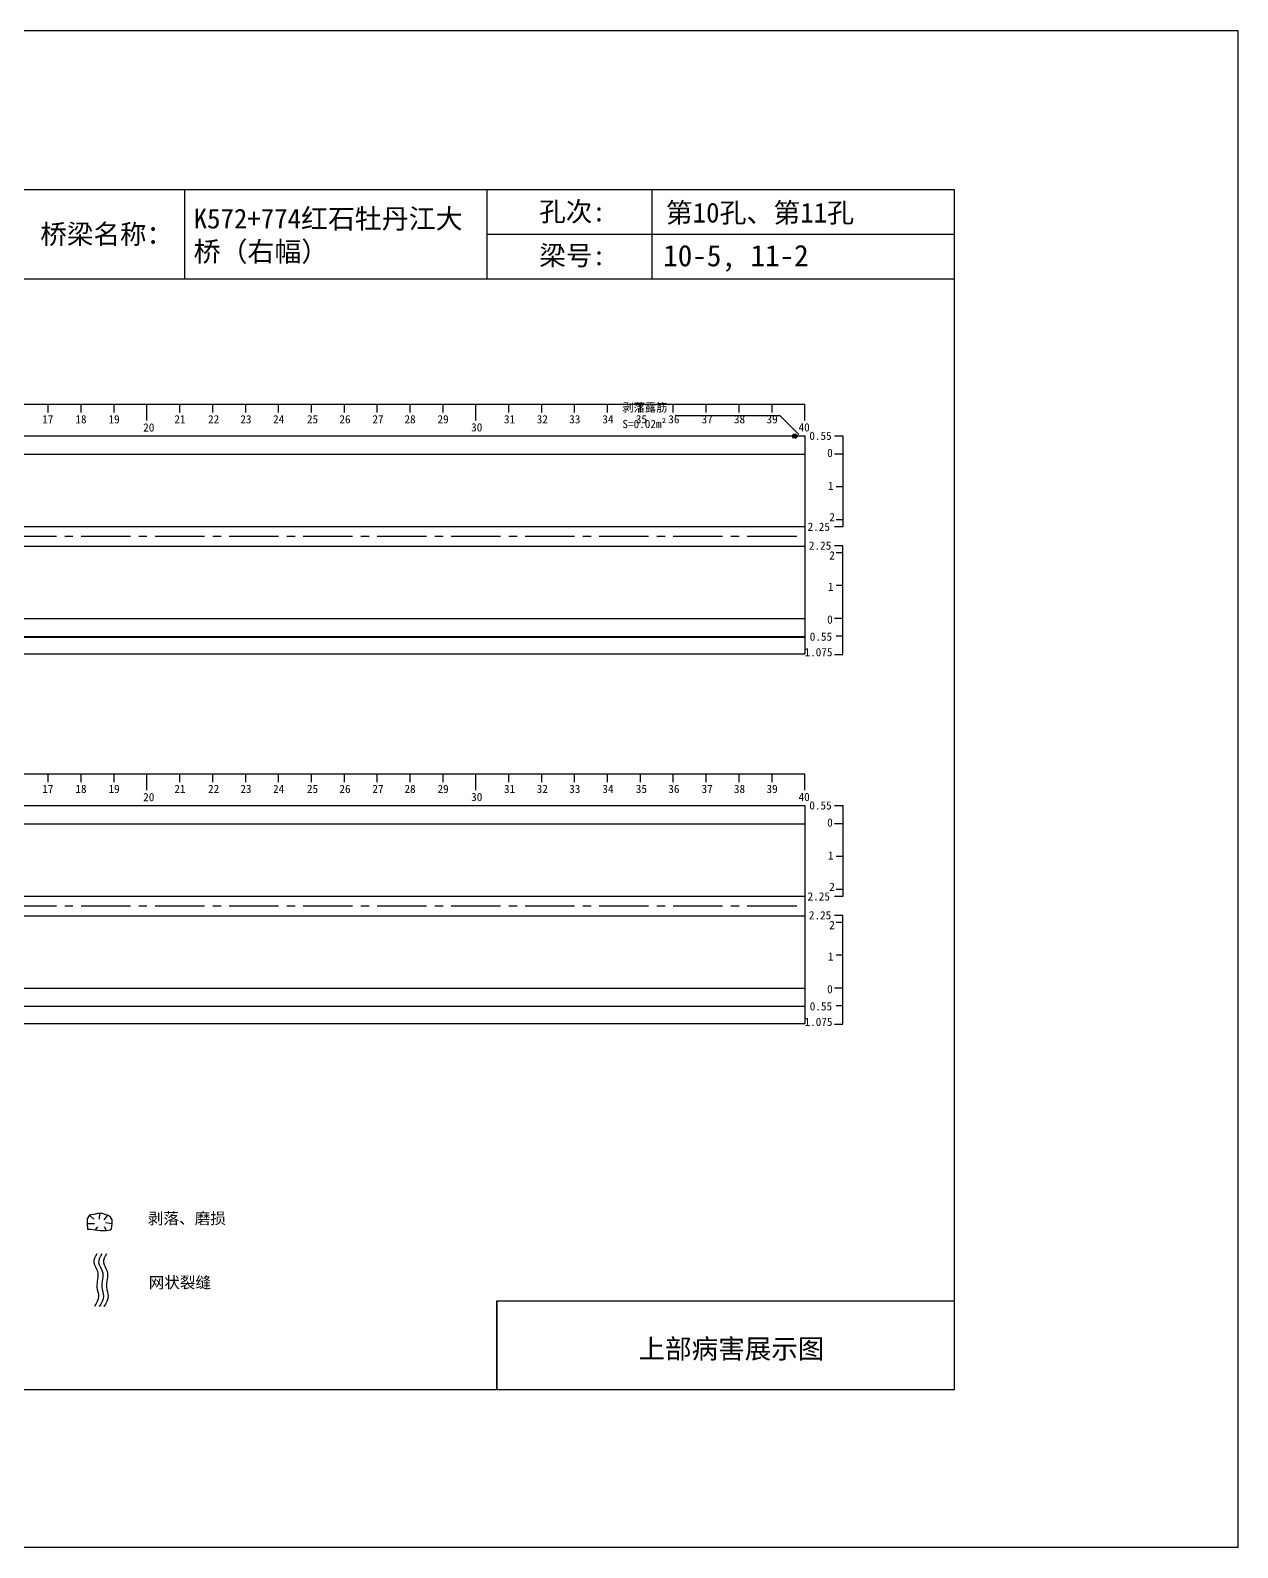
# Model space of a CAD drawing. Header units: millimetres. Extents: x -37 to 615, y -48 to 413.
# Drawn here: x 248.4 to 615.4, y -47.9 to 413.2 of the extents above; entities that cross this region are included whole.
import ezdxf

# ---------------------------------------------------------------- set-up
doc = ezdxf.new("R2010")
doc.units = ezdxf.units.MM
doc.linetypes.add('CENTER2', pattern=[1.125, 0.75, -0.125, 0.125, -0.125])
doc.linetypes.add('DASHED', pattern=[0.75, 0.5, -0.25])
doc.layers.add('图层1', color=7, linetype='Continuous')
doc.layers.add('病害', color=5, linetype='Continuous')
doc.styles.get("Standard").update_dxf_attribs({"font": ''})
doc.styles.add('汉字', font='')
doc.styles.get('Standard').set_extended_font_data('SimSun')
doc.styles.get('汉字').set_extended_font_data('SimSun')

# ---------------------------------------------------------------- blocks, each defined once
blk = doc.blocks.new('adfsd')
at = {"lineweight": -2, "ltscale": 0.5}
for p, q in [((1140.897, -3083.694), (1140.936, -3083.729)), ((1140.983, -3083.682), (1140.981, -3083.729)), ((1141.053, -3083.694), (1141.022, -3083.735)), ((1140.876, -3083.768), (1140.94, -3083.769)), ((1140.948, -3083.824), (1140.969, -3083.796)), ((1141.045, -3083.83), (1141.028, -3083.796)), ((1141.094, -3083.772), (1141.036, -3083.763))]:
    blk.add_line(p, q, dxfattribs=at)
blk.add_lwpolyline([(1141, -3083.682), (1140.967, -3083.682), (1140.934, -3083.69), (1140.897, -3083.694), (1140.876, -3083.727), (1140.876, -3083.768), (1140.88, -3083.818), (1140.905, -3083.818), (1140.991, -3083.83), (1141.045, -3083.83), (1141.078, -3083.822), (1141.09, -3083.814), (1141.094, -3083.772), (1141.094, -3083.735), (1141.078, -3083.707), (1141.053, -3083.694), (1141.033, -3083.69), (1141, -3083.678)], dxfattribs=at)
blk = doc.blocks.new('chi')
at = {"color": 0}
for p, q in [((1147.409, -3079.329), (1147.409, -3078.8)), ((1187.409, -3078.8), (1147.409, -3078.8)), ((1148.409, -3079.041), (1148.409, -3078.8)), ((1149.409, -3079.041), (1149.409, -3078.8)), ((1149.409, -3078.8), (1150.109, -3078.8)), ((1150.409, -3079.041), (1150.409, -3078.8)), ((1151.409, -3079.041), (1151.409, -3078.8)), ((1152.409, -3079.041), (1152.409, -3078.8)), ((1153.409, -3079.041), (1153.409, -3078.8)), ((1154.409, -3079.041), (1154.409, -3078.8)), ((1155.409, -3079.041), (1155.409, -3078.8)), ((1156.409, -3079.041), (1156.409, -3078.8)), ((1157.409, -3079.283), (1157.409, -3078.8)), ((1158.409, -3079.041), (1158.409, -3078.8)), ((1159.409, -3079.041), (1159.409, -3078.8)), ((1160.409, -3079.041), (1160.409, -3078.8)), ((1161.409, -3079.041), (1161.409, -3078.8)), ((1162.409, -3079.041), (1162.409, -3078.8)), ((1163.409, -3079.041), (1163.409, -3078.8)), ((1164.409, -3079.041), (1164.409, -3078.8)), ((1165.409, -3079.041), (1165.409, -3078.8)), ((1166.409, -3079.041), (1166.409, -3078.8)), ((1167.409, -3079.283), (1167.409, -3078.8)), ((1168.409, -3079.041), (1168.409, -3078.8)), ((1169.409, -3079.041), (1169.409, -3078.8)), ((1170.409, -3079.041), (1170.409, -3078.8)), ((1171.409, -3079.041), (1171.409, -3078.8)), ((1172.409, -3079.041), (1172.409, -3078.8)), ((1173.409, -3079.041), (1173.409, -3078.8)), ((1174.409, -3079.041), (1174.409, -3078.8)), ((1175.409, -3079.041), (1175.409, -3078.8)), ((1176.409, -3079.041), (1176.409, -3078.8)), ((1177.409, -3079.283), (1177.409, -3078.8)), ((1178.409, -3079.041), (1178.409, -3078.8)), ((1179.409, -3079.041), (1179.409, -3078.8)), ((1180.409, -3079.041), (1180.409, -3078.8)), ((1181.409, -3079.041), (1181.409, -3078.8)), ((1182.409, -3079.041), (1182.409, -3078.8)), ((1183.409, -3079.041), (1183.409, -3078.8)), ((1184.409, -3079.041), (1184.409, -3078.8)), ((1185.409, -3079.041), (1185.409, -3078.8)), ((1186.409, -3079.041), (1186.409, -3078.8)), ((1187.409, -3079.283), (1187.409, -3078.8))]:
    blk.add_line(p, q, dxfattribs=at)
for s, p in [('1', (1148.339, -3079.368)), ('2', (1149.328, -3079.368)), ('3', (1150.319, -3079.368)), ('4', (1151.329, -3079.368)), ('5', (1152.313, -3079.368)), ('6', (1153.363, -3079.368)), ('7', (1154.37, -3079.368)), ('8', (1155.363, -3079.368)), ('9', (1156.363, -3079.368)), ('11', (1158.242, -3079.368)), ('12', (1159.233, -3079.368)), ('13', (1160.227, -3079.368)), ('14', (1161.252, -3079.368)), ('15', (1162.233, -3079.368)), ('16', (1163.223, -3079.368)), ('17', (1164.224, -3079.368)), ('18', (1165.232, -3079.368)), ('19', (1166.238, -3079.368)), ('21', (1168.24, -3079.368)), ('22', (1169.264, -3079.368)), ('23', (1170.247, -3079.368)), ('24', (1171.24, -3079.368)), ('25', (1172.271, -3079.368)), ('26', (1173.258, -3079.368)), ('27', (1174.261, -3079.368)), ('28', (1175.236, -3079.368)), ('29', (1176.24, -3079.368)), ('31', (1178.261, -3079.368)), ('32', (1179.256, -3079.368)), ('33', (1180.243, -3079.368)), ('34', (1181.251, -3079.368)), ('35', (1182.269, -3079.368)), ('36', (1183.256, -3079.368)), ('37', (1184.269, -3079.368)), ('38', (1185.251, -3079.368)), ('39', (1186.242, -3079.368)), ('0', (1147.349, -3079.623)), ('10', (1157.259, -3079.613)), ('20', (1167.294, -3079.617)), ('30', (1177.262, -3079.613)), ('40', (1187.216, -3079.613))]:
    blk.add_text(s, height=0.25).set_placement(p)
blk = doc.blocks.new('kopp')
at = {"color": 0}
for p, q in [((1188.308, -3078.25), (1188.558, -3078.25)), ((1188.558, -3078.25), (1188.558, -3078.8)), ((1188.558, -3078.8), (1188.308, -3078.8)), ((1188.558, -3078.8), (1188.558, -3079.8)), ((1188.558, -3079.8), (1188.358, -3079.8)), ((1188.558, -3079.8), (1188.558, -3079.8)), ((1188.558, -3079.8), (1188.558, -3080.8)), ((1188.558, -3081.009), (1188.308, -3081.009)), ((1188.558, -3080.8), (1188.358, -3080.8)), ((1188.558, -3080.8), (1188.558, -3081.009)), ((1188.558, -3081.592), (1188.308, -3081.592)), ((1188.558, -3081.8), (1188.558, -3081.592)), ((1188.558, -3081.8), (1188.358, -3081.8)), ((1188.558, -3082.8), (1188.558, -3081.8)), ((1188.558, -3082.8), (1188.358, -3082.8)), ((1188.558, -3083.8), (1188.558, -3082.8)), ((1188.558, -3082.8), (1188.558, -3082.8)), ((1188.558, -3083.8), (1188.308, -3083.8)), ((1188.558, -3084.875), (1188.558, -3083.8)), ((1188.558, -3084.338), (1188.358, -3084.338)), ((1188.308, -3084.888), (1188.558, -3084.888))]:
    blk.add_line(p, q, dxfattribs=at)
for s, p in [('0.55', (1187.543, -3078.37)), ('0', (1188.086, -3078.891)), ('1', (1188.109, -3079.89)), ('2', (1188.15, -3080.842)), ('2.25', (1187.49, -3081.135)), ('2.25', (1187.53, -3081.708)), ('2', (1188.15, -3082.006)), ('1', (1188.109, -3082.959)), ('0', (1188.086, -3083.954)), ('0.55', (1187.556, -3084.474)), ('1.075', (1187.398, -3084.946))]:
    blk.add_text(s, height=0.25).set_placement(p)

msp = doc.modelspace()

# ---------------------------------------------------------------- linework, layer by layer
at = {"color": 0, "linetype": 'ByBlock'}
for p, q in [((0, 364.85), (529.17, 364.85)), ((387.13, 364.85), (387.13, 337.72)), ((437.29, 364.79), (437.29, 337.66)), ((529.17, 364.85), (529.17, 0)), ((136.5, 337.72), (529.17, 337.72)), ((390.12, 0), (390.12, 27.12)), ((390.12, 27.12), (529.17, 27.12)), ((529.17, 0), (0, 0))]:
    msp.add_line(p, q, dxfattribs=at)
at = {"color": 0}
for p, q in [((83.82, 289.93), (483.82, 289.93)), ((483.82, 289.93), (483.82, 223.68)), ((83.82, 262.43), (483.82, 262.43)), ((483.82, 262.43), (483.82, 259.43)), ((83.82, 256.43), (483.82, 256.43)), ((83.82, 234.43), (483.82, 234.43)), ((83.82, 228.93), (483.82, 228.93)), ((83.82, 228.81), (483.82, 228.81)), ((83.82, 223.68), (483.82, 223.68)), ((83.82, 177.59), (483.82, 177.59)), ((483.82, 177.59), (483.82, 111.34)), ((83.82, 172.09), (483.82, 172.09)), ((83.82, 150.09), (483.82, 150.09)), ((483.82, 150.09), (483.82, 147.09)), ((83.82, 144.09), (483.82, 144.09)), ((83.82, 122.09), (483.82, 122.09)), ((83.82, 116.59), (483.82, 116.59)), ((83.82, 111.34), (483.82, 111.34))]:
    msp.add_line(p, q, dxfattribs=at)
at = {"color": 1, "linetype": 'DASHED'}
for p, q in [((480, 290.15), (481.43, 290.15)), ((480, 289.9), (481.43, 289.9)), ((480, 289.65), (481.43, 289.65)), ((480.36, 289.4), (480.36, 290.4)), ((480.72, 289.4), (480.72, 290.4)), ((481.08, 289.4), (481.08, 290.4))]:
    msp.add_line(p, q, dxfattribs=at)
at = {"color": 7}
for p, q in [((480, 289.81), (480.42, 289.8)), ((480.14, 290.29), (480.4, 290.07)), ((480.47, 289.44), (480.61, 289.62)), ((480.7, 290.37), (480.69, 290.07)), ((481.16, 290.29), (480.96, 290.03)), ((481.11, 289.4), (481, 289.62)), ((481.43, 289.78), (481.05, 289.84))]:
    msp.add_line(p, q, dxfattribs=at)
msp.add_line((83.82, 284.43), (483.82, 284.43))
at = {"color": 1, "linetype": 'CENTER2', "ltscale": 20}
for p, q in [((83.82, 259.43), (483.82, 259.43)), ((83.82, 147.09), (483.82, 147.09))]:
    msp.add_line(p, q, dxfattribs=at)
at = {"color": 3, "linetype": 'ByBlock'}
msp.add_lwpolyline([(-36.77, 413.19), (615.38, 413.19), (615.38, -47.93), (-36.77, -47.93)], close=True, dxfattribs=at)
at = {"color": 7}
for points in [[(482, 290.4), (476.34, 296.06), (444.34, 296.06)], [(480.81, 290.37), (480.6, 290.37), (480.38, 290.32), (480.14, 290.29), (480, 290.08), (480, 289.81), (480.03, 289.48), (480.19, 289.48), (480.76, 289.4), (481.11, 289.4), (481.33, 289.45), (481.41, 289.51), (481.43, 289.78), (481.43, 290.02), (481.33, 290.21), (481.16, 290.29), (481.03, 290.32), (480.81, 290.4)]]:
    msp.add_lwpolyline(points, dxfattribs=at)
for points in [[(268.59, 41.36), (268.08, 40.47), (267.03, 38.67), (269.71, 35.55), (267.97, 31.9), (269.63, 28.26), (268.46, 26.35), (267.82, 25.31)], [(268.59, 41.36), (268.08, 40.47), (267.03, 38.67), (269.71, 35.55), (267.97, 31.9), (269.63, 28.26), (268.46, 26.35), (267.82, 25.31)], [(270.07, 41.36), (269.55, 40.47), (268.51, 38.67), (271.18, 35.55), (269.44, 31.9), (271.1, 28.26), (269.94, 26.35), (269.3, 25.31)], [(270.07, 41.36), (269.55, 40.47), (268.51, 38.67), (271.18, 35.55), (269.44, 31.9), (271.1, 28.26), (269.94, 26.35), (269.3, 25.31)], [(271.52, 41.36), (271, 40.47), (269.96, 38.67), (272.63, 35.55), (270.89, 31.9), (272.55, 28.26), (271.39, 26.35), (270.75, 25.31)], [(271.52, 41.36), (271, 40.47), (269.96, 38.67), (272.63, 35.55), (270.89, 31.9), (272.55, 28.26), (271.39, 26.35), (270.75, 25.31)]]:
    msp.add_open_spline(points, degree=3, knots=[0, 0, 0, 0, 2.808133, 5.677796, 10.461234, 13.324406, 16.732801, 16.732801, 16.732801, 16.732801])
at = {"layer": '病害', "color": 0}
for p, q in [((295.25, 364.85), (295.25, 337.72)), ((387.14, 351.23), (529.17, 351.23))]:
    msp.add_line(p, q, dxfattribs=at)
at = {"layer": '病害', "color": 5}
for p, q in [((387.13, 364.85), (387.13, 337.72)), ((529.17, 364.85), (529.17, 337.72)), ((136.5, 337.72), (386.58, 337.72)), ((386.58, 337.72), (529.17, 337.72)), ((390.12, 27.12), (529.17, 27.12)), ((390.12, 27.12), (390.12, 0)), ((529.17, 27.12), (529.17, 0))]:
    msp.add_line(p, q, dxfattribs=at)

# ---------------------------------------------------------------- block references
at = {"color": 0}
for name, p, xscale, yscale, zscale in [('chi', (-11390.27, 31087.43), 9.999999999994273, 9.999999999994273, 9.999999999994273), ('kopp', (-11390.27, 31072.43), 9.999999999994273, 9.999999999994273, 9.999999999994273), ('chi', (-11390.27, 30975.09), 9.999999999994273, 9.999999999994273, 9.999999999994273), ('kopp', (-11390.27, 30960.09), 9.999999999994273, 9.999999999994273, 9.999999999994273), ('adfsd', (-39452.38, 107407.64), 34.81359766870787, 34.81359766870787, 34.81359766870787), ('adfsd', (-39452.38, 107407.64), 34.81359766870787, 34.81359766870787, 34.81359766870787)]:
    msp.add_blockref(name, p, dxfattribs=dict(at, xscale=xscale, yscale=yscale, zscale=zscale))

# ---------------------------------------------------------------- texts
at = {"color": 7}
for s, p in [('剥落露筋', (428.34, 297.31)), ('S=0.02m²', (428.34, 292.31))]:
    msp.add_text(s, height=2.5, dxfattribs=at).set_placement(p)
at = {"linetype": 'ByBlock', "attachment_point": 1, "style": '汉字'}
for s, insert, char_height, width in [('K572+774红石牡丹江大桥（右幅）', (298, 358.97), 6, 87.5474), ('{\\C0;第10孔、第11孔}', (441.52, 360.78), 6, 77.4135), ('{\\C0;10-5, 11-2}', (440.75, 347.98), 6.5, 84.1186)]:
    msp.add_mtext(s, dxfattribs=dict(at, insert=insert, char_height=char_height, width=width))
at = {"layer": '图层1', "style": '汉字'}
for s, p in [('孔次:', (403.05, 355.16)), ('桥梁名称：', (251.38, 348.29)), ('梁号:', (403.08, 341.8)), ('上部病害展示图', (433.23, 9.56))]:
    msp.add_text(s, height=5.918, dxfattribs=at).set_placement(p)
at = {"layer": '图层1', "lineweight": -2, "char_height": 3.481, "attachment_point": 1}
for s, insert in [('剥落、磨损', (284.06, 53.89)), ('剥落、磨损', (284.06, 53.89)), ('网状裂缝', (284.32, 34.39)), ('网状裂缝', (284.32, 34.39))]:
    msp.add_mtext(s, dxfattribs=dict(at, insert=insert))

doc.saveas('drawing.dxf')
